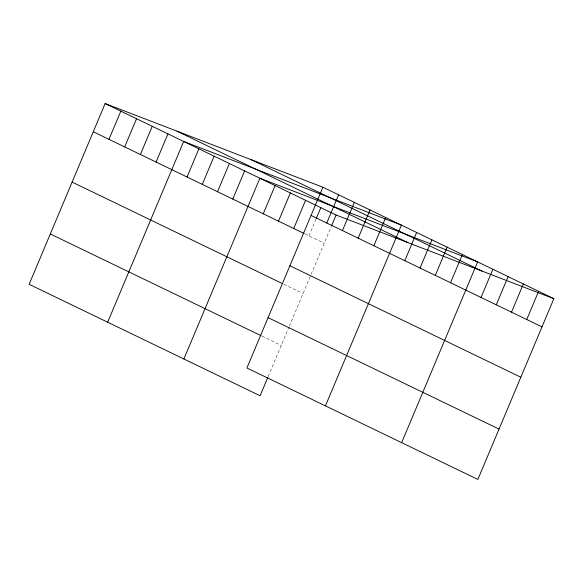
<?xml version="1.0" encoding="UTF-8"?>
<svg xmlns="http://www.w3.org/2000/svg" width="583" height="583" viewBox="0 0 583 583"><rect width="100%" height="100%" fill="white"/><g stroke="black" fill="none" stroke-linecap="round" stroke-linejoin="round"><path stroke-width="0.44" stroke-dasharray="2.92 2.19" d="M308.99 235.86L315.957 219.274M268.209 376.472L289 327.019M289.35 326.189L310.826 275.096M311.176 274.258L331.202 226.627M304.975 233.921L324.228 243.213M283.812 284.264L303.065 293.555M262.007 336.136L281.261 345.428"/><path stroke-width="0.87" d="M322.902 187.23L246.915 367.982L477.871 479.437L553.85 298.685L322.902 187.23L105.129 103.563L29.15 284.315L260.098 395.77L267.859 377.31M108.985 139.337L120.834 111.142M124.689 146.916L136.539 118.721M140.394 154.495L152.243 126.3M156.098 162.074L167.948 133.879M107.673 322.21L183.652 141.458L401.425 225.125L325.438 405.877M187.048 177.013L198.898 148.811M202.286 184.366L214.143 156.171M217.532 191.72L229.381 163.524M232.77 199.08L244.627 170.877M183.885 358.99L259.872 178.238L477.637 261.905L401.651 442.657M263.261 213.793L275.11 185.591M278.499 221.146L290.356 192.951M293.745 228.5L305.594 200.304M316.307 218.443L320.839 207.657M326.75 223.005L338.606 194.809M331.552 225.796L336.085 215.018L105.129 103.563M342.454 230.584L354.311 202.388M358.159 238.163L370.016 209.967M373.863 245.742L385.72 217.546M404.813 260.674L416.663 232.479M420.051 268.034L431.908 239.839M435.297 275.387L447.154 247.192M450.542 282.748L462.392 254.545M481.026 297.454L492.883 269.259M496.271 304.814L508.121 276.619M511.51 312.167L523.366 283.972M526.755 319.528L538.605 291.325M336.085 215.018L553.85 298.685M251.04 159.618L481.988 271.073M176.999 131.175L407.947 242.63M311.045 215.426L541.993 326.881M93.28 131.758L304.173 233.535M289.882 265.768L520.838 377.223M72.117 182.1L282.208 283.491M268.078 317.64L499.033 429.095M50.313 233.972L261.206 335.75"/></g></svg>
